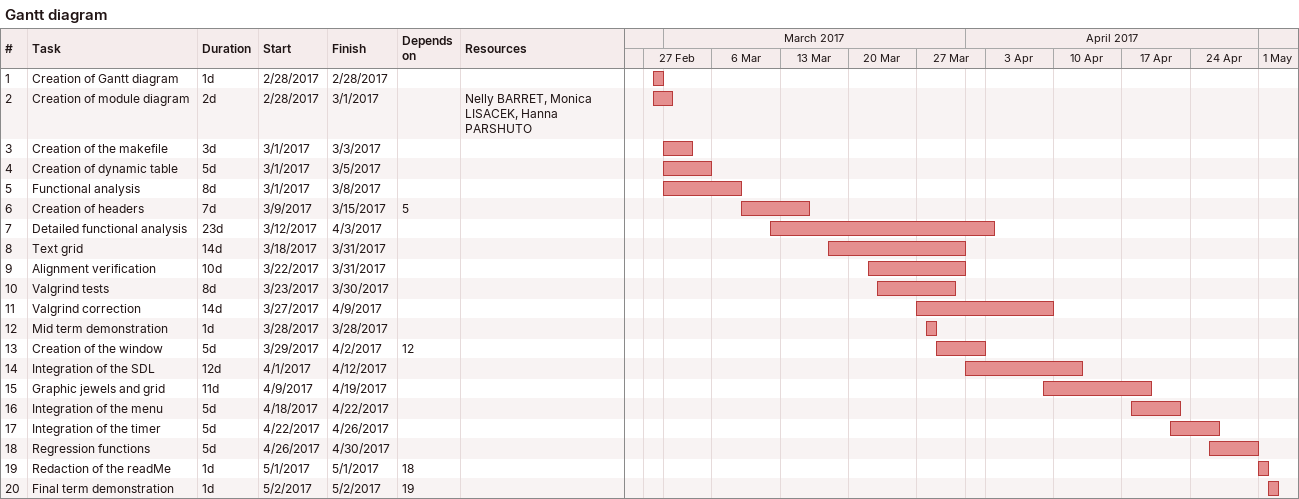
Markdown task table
Gantt diagram

| ID | Task | Duration | Start | Finish | Predecessors | Resources |
|---|---|---|---|---|---|---|
| 1 | Creation of Gantt diagram | 1d | 2017-02-28 | 2017-02-28 |  |  |
| 2 | Creation of module diagram | 2d | 2017-02-28 | 2017-03-01 |  | Nelly BARRET, Monica LISACEK, Hanna PARSHUTO |
| 3 | Creation of the makefile | 3d | 2017-03-01 | 2017-03-03 |  |  |
| 4 | Creation of dynamic table | 5d | 2017-03-01 | 2017-03-05 |  |  |
| 5 | Functional analysis | 8d | 2017-03-01 | 2017-03-08 |  |  |
| 6 | Creation of headers | 7d | 2017-03-09 | 2017-03-15 | 5 |  |
| 7 | Detailed functional analysis | 23d | 2017-03-12 | 2017-04-03 |  |  |
| 8 | Text grid | 14d | 2017-03-18 | 2017-03-31 |  |  |
| 9 | Alignment verification | 10d | 2017-03-22 | 2017-03-31 |  |  |
| 10 | Valgrind tests | 8d | 2017-03-23 | 2017-03-30 |  |  |
| 11 | Valgrind correction | 14d | 2017-03-27 | 2017-04-09 |  |  |
| 12 | Mid term demonstration | 1d | 2017-03-28 | 2017-03-28 |  |  |
| 13 | Creation of the window | 5d | 2017-03-29 | 2017-04-02 | 12 |  |
| 14 | Integration of the SDL | 12d | 2017-04-01 | 2017-04-12 |  |  |
| 15 | Graphic jewels and grid | 11d | 2017-04-09 | 2017-04-19 |  |  |
| 16 | Integration of the menu | 5d | 2017-04-18 | 2017-04-22 |  |  |
| 17 | Integration of the timer | 5d | 2017-04-22 | 2017-04-26 |  |  |
| 18 | Regression functions | 5d | 2017-04-26 | 2017-04-30 |  |  |
| 19 | Redaction of the readMe | 1d | 2017-05-01 | 2017-05-01 | 18 |  |
| 20 | Final term demonstration | 1d | 2017-05-02 | 2017-05-02 | 19 |  |
